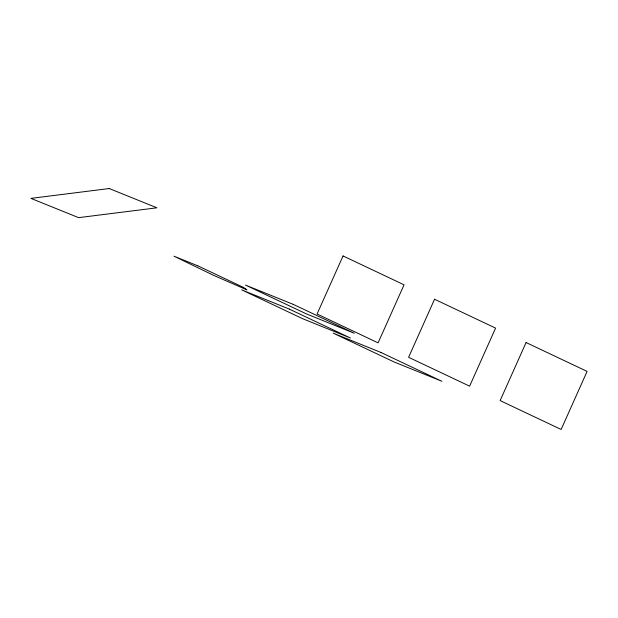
<?xml version="1.0" encoding="UTF-8"?>
<svg xmlns="http://www.w3.org/2000/svg" width="618" height="618" viewBox="0 0 618 618"><rect width="100%" height="100%" fill="white"/><g stroke="black" fill="none" stroke-linecap="round" stroke-linejoin="round"><path stroke-width="0.93" d="M343.044 255.945L317.073 314.006L378.092 342.866L404.056 284.813L343.044 255.945M434.562 299.243L408.598 357.297L469.61 386.165L495.582 328.112L434.562 299.243M526.088 342.542L500.116 400.595L561.129 429.464L587.1 371.41L526.088 342.542M109.224 188.536L30.9 198.378L78.594 217.644L156.926 207.81L109.224 188.536M197.837 265.825L173.99 256.192L213.789 275.427L246.922 289.873L243.592 287.47L197.837 265.825M293.226 304.365L245.531 285.099L306.543 313.959L354.238 333.233L293.226 304.365M289.355 309.124L241.661 289.85L302.673 318.718L350.367 337.984L289.355 309.124M380.873 352.422L333.179 333.148L394.191 362.017L441.893 381.283L380.873 352.422"/></g></svg>
